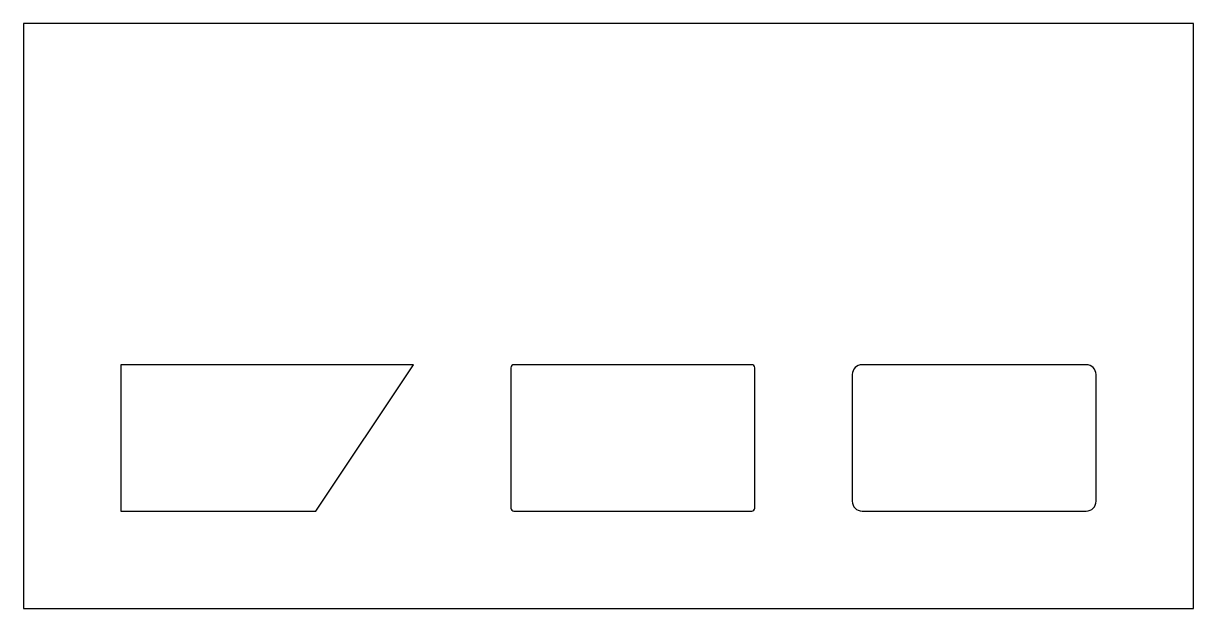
# Model space of a CAD drawing. Header units: millimetres. Extents: x 0 to 120, y 0 to 60.
import ezdxf

# ---------------------------------------------------------------- set-up
doc = ezdxf.new("R2010")
doc.units = ezdxf.units.MM
doc.layers.get('0').update_dxf_attribs({"linetype": 'CONTINUOUS'})

msp = doc.modelspace()

# ---------------------------------------------------------------- linework, layer by layer
for p, q in [((120, 60), (0, 60)), ((0, 60), (0, 0)), ((120, 0), (120, 60)), ((40, 25), (10, 25)), ((10, 25), (10, 10)), ((30, 10), (40, 25)), ((50, 24.7), (50, 10.3)), ((74.7, 25), (50.3, 25)), ((75, 10.3), (75, 24.7)), ((85, 24), (85, 11)), ((109, 25), (86, 25)), ((110, 11), (110, 24)), ((10, 10), (30, 10)), ((50.3, 10), (74.7, 10)), ((86, 10), (109, 10)), ((0, 0), (120, 0))]:
    msp.add_line(p, q)
for centre, radius, start, end in [((50.3, 24.7), 0.3, 90, 180), ((74.7, 24.7), 0.3, 0, 90), ((86, 24), 1, 90, 180), ((109, 24), 1, 0, 90), ((86, 11), 1, 180, 270), ((109, 11), 1, -90, 0), ((50.3, 10.3), 0.3, 180, 270), ((74.7, 10.3), 0.3, -90, 0)]:
    msp.add_arc(centre, radius, start, end)

doc.saveas('drawing.dxf')
